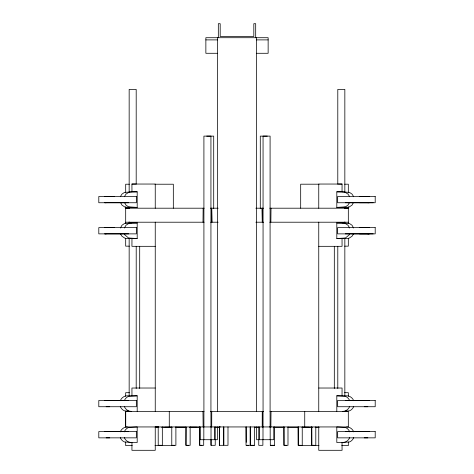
<?xml version="1.0" encoding="UTF-8"?>
<svg xmlns="http://www.w3.org/2000/svg" width="474" height="474" viewBox="0 0 474 474"><rect width="100%" height="100%" fill="white"/><g stroke="black" fill="none" stroke-linecap="round" stroke-linejoin="round"><path stroke-width="0.71" d="M269.925 411.379L348.307 411.379L348.325 426.944L125.693 426.944L125.687 411.379L129.313 411.379M137.193 411.385L137.193 395.814L131.968 395.814L131.932 388.022L155.247 388.022M169.277 426.944L169.277 411.379M318.753 388.022L342.068 388.022L342.032 395.814L336.807 395.814L336.807 411.385M318.753 246.32L342.068 246.32L342.032 238.529L336.807 238.529L336.807 222.958L342.032 222.958M342.032 207.399L336.807 207.399L336.807 191.828L342.032 191.828L342.08 184.048L318.753 184.042L318.753 208.222M131.968 442.515L131.932 450.3L155.247 450.3L155.247 426.855M349.468 233.427L349.202 234.855L345.451 237.984L336.807 238.529M120.443 228.03L121.966 225.239L124.514 223.509L131.695 223.047M353.254 202.884L352.034 205.118L348.858 207.209L342.329 207.363M124.378 228.035L126.001 225.239L129.289 223.141L137.193 222.958L137.193 238.529L131.968 238.529L131.932 246.32L155.247 246.32M349.302 202.878L347.999 205.118L345.451 206.848L336.807 207.399M120.295 196.746L121.966 194.109L124.514 192.373L131.701 191.917M124.324 196.746L126.001 194.109L129.289 192.006L137.193 191.828L137.193 207.399L131.968 207.399M353.705 233.611L352.034 236.248L348.858 238.339L342.317 238.493M137.193 395.814L128.549 396.359A7.785 7.519 90 0 0 124.324 400.731M345.155 411.106L349.486 410.834A7.785 7.519 -90 0 0 353.705 406.461M342.992 442.378L349.486 441.969A7.785 7.519 -90 0 0 353.705 437.597M220.363 426.944L219.332 426.967L219.344 445.317L223.592 445.317L223.592 426.944M211.706 426.944L211.748 411.379M158.198 426.944L158.227 445.317L162.007 445.317M250.402 426.944L250.402 445.317L254.212 445.317M270.293 439.439L270.316 445.317L274.102 445.317M137.193 191.828L131.968 191.828L131.92 184.048L155.247 184.042L155.247 208.222M367.824 202.742L369.276 202.73L359.47 202.736M367.824 233.872L369.276 233.86L359.47 233.866M106.176 400.471L104.724 400.483L128.715 400.471M106.176 431.601L104.724 431.613L128.715 431.601M262.158 208.199L262.306 222.211L262.158 208.199L263.591 208.199M369.24 196.491L359.748 196.491M369.24 227.615L359.748 227.615M131.92 184.048L135.558 184.042M114.252 196.491L104.76 196.491M364.275 196.491L367.824 196.491M114.252 227.615L104.76 227.615M364.275 227.621L367.824 227.615M106.176 406.728L109.725 406.722M202.967 411.379L203.145 426.944M106.176 437.852L109.725 437.852M205.864 39.893L217.59 39.893M256.422 39.893L268.142 39.893M217.59 53.284L205.864 53.284L205.864 37.713L268.142 37.713L268.142 53.284L256.422 53.284M206.682 136.121L213.709 136.121L213.709 208.643M267.312 136.121L260.285 136.121L260.285 208.643M319.008 184.196L300.682 184.196L300.682 208.169M344.663 184.196L348.325 184.196L348.325 192.912M129.349 184.22L125.687 184.22L125.687 192.942M155.004 184.22L173.324 184.22L173.324 208.199M128.715 202.742L104.724 202.73L106.176 202.742M345.285 202.742L373.222 202.742M204.223 208.199L125.693 208.199L129.301 208.199M210.373 208.199L218.159 208.199M255.853 208.199L262.353 208.199M269.753 208.199L348.313 208.199L344.711 208.199M125.687 222.211L204.087 222.211M210.646 222.211L218.141 222.211M255.871 222.211L263.639 222.211M269.777 222.211L348.325 222.211M131.968 222.958L137.193 222.958M128.715 233.872L104.724 233.86L106.176 233.872M345.285 233.872L373.222 233.872M129.349 246.16L125.687 246.16L125.687 238.167M344.663 246.16L348.325 246.16L348.325 238.167M129.349 392.691L125.687 392.691L125.687 396.288M344.663 392.691L348.325 392.691L348.325 396.288M131.695 395.814L127.287 395.814A7.785 7.519 -90 0 0 120.295 400.731M342.305 395.814L346.713 395.814A7.785 7.519 -90 0 1 353.705 400.731M345.285 400.471L369.276 400.483L367.824 400.471M204.087 411.379L131.316 411.385A7.785 7.519 90 0 1 124.324 406.461M210.361 411.379L263.651 411.379M127.962 411.379L131.624 411.379M155.164 426.944L158.482 426.944M269.73 426.944L270.998 426.944M155.436 427.258L158.363 427.252M165.165 427.258L171.665 427.252M175.741 427.258L185.648 427.252M302.371 427.252L308.864 427.258M155.253 427.258L158.843 427.258M161.581 427.258L172.181 427.258M175.279 427.252L185.944 427.252M189.535 427.252L199.69 427.258M215.261 427.258L219.077 427.258M254.953 427.258L258.768 427.258M273.936 427.258L284.447 427.258M287.89 427.258L298.602 427.258M301.825 427.258L312.431 427.258M315.133 427.258L319.085 427.258M345.285 431.601L369.276 431.613L367.824 431.601M215.261 439.712L217.418 439.712L217.418 426.944M258.751 439.712L256.594 439.712L256.594 426.944M158.198 445.317L162.345 445.317L162.321 426.944M250.402 445.317L254.532 445.317L254.526 426.944M270.293 445.317L274.44 445.317M132.282 445.631L125.687 445.631L125.687 442.035M155.004 445.631L173.324 445.631M300.682 445.631L319.008 445.631M341.73 445.631L348.325 445.631L348.325 442.035M338.442 184.042L342.08 184.048M106.176 196.491L109.725 196.491M271.015 208.199L270.867 222.211M202.996 222.211L203.145 208.199M106.176 227.615L109.725 227.621M364.275 406.722L367.824 406.728M125.687 411.379L125.687 426.95M190.086 427.252L196.746 427.258M364.275 437.852L367.824 437.852M271.015 411.379L270.867 426.944M311.809 426.944L311.91 445.293L314.144 445.317M298.253 426.944L298.353 445.293L300.587 445.317M284.009 426.944L284.11 445.293L286.343 445.317M248.494 445.317L246.338 445.317M199.72 426.944L199.815 445.293L202.048 445.317M188.492 445.317L186.335 445.317M174.248 445.317L172.086 445.317M336.807 191.828L344.711 192.006L347.999 194.109L349.676 196.746M131.671 207.363L125.142 207.209L121.966 205.118L120.746 202.884M336.807 222.958L344.711 223.141L347.999 225.239L349.622 228.035M131.683 238.493L125.142 238.339L121.966 236.248L120.295 233.611M342.299 191.917L349.486 192.373L352.034 194.109L353.705 196.746M137.193 207.399L128.549 206.848L126.001 205.118L124.698 202.878M342.305 223.047L349.486 223.509L352.034 225.239L353.557 228.03M137.193 238.529L128.549 237.984L124.798 234.855L124.532 233.427M336.807 395.814L345.451 396.359A7.785 7.519 -90 0 1 349.676 400.731M128.845 411.106L124.514 410.834A7.785 7.519 -90 0 1 120.295 406.461M131.008 442.378L124.514 441.969A7.785 7.519 -90 0 1 120.295 437.597M246.16 426.944L246.243 442.361M342.032 442.515L342.068 450.3L318.753 450.3L318.753 426.855M262.264 426.944L262.306 411.379L262.306 426.944M210.966 439.445L210.971 445.317L215.226 445.317L215.226 426.944M348.325 206.717L348.325 223.639M344.841 192.355L344.841 89.414L337.796 89.414L337.79 184.214M344.835 207.108L344.841 208.637M344.835 221.915L344.841 223.438M344.841 238.197L344.841 395.867M337.796 246.338L337.79 388.467M334.312 246.593L334.312 388.467M318.753 222.14L318.753 411.468M315.797 426.944L315.797 445.317L311.661 445.317L311.661 426.944M304.735 411.379L304.735 426.944M302.24 426.944L302.24 445.317L298.116 445.317L298.116 426.944M287.991 426.944L287.991 445.317L283.867 445.317L283.867 426.944M274.44 426.944L274.416 445.317M273.776 426.944L273.776 439.712L259.397 439.712L259.397 426.944M270.18 426.944L270.18 439.712M270.091 426.944L270.091 136.109L263.058 136.109L263.058 426.944M262.993 426.944L262.993 439.712M262.88 439.439L262.88 445.317L258.757 445.317L258.757 426.944M256.47 37.713L256.47 411.379M255.687 37.713L255.687 23.7L253.821 23.7L253.821 36.468L220.191 36.468L220.191 23.7L218.324 23.7L218.324 37.713M250.142 426.944L250.142 445.317L246.024 445.317L246.024 426.944M227.994 426.944L227.994 445.317L223.876 445.317L223.876 426.944M219.468 426.944L219.468 445.317M217.542 37.713L217.542 411.379M214.615 426.944L214.615 439.712L200.229 439.712L200.229 426.944M211.096 439.439L211.102 445.317M211.019 426.944L211.019 439.712M210.936 426.944L210.936 136.109L203.909 136.109L203.909 426.944M203.826 426.944L203.826 439.712M203.702 439.439L203.702 445.317L199.566 445.317L199.578 426.944M190.145 426.944L190.145 445.317L185.897 445.317L186.021 426.944L186.021 445.317M175.895 426.944L175.895 445.317L171.778 445.317L171.778 426.944M155.247 222.14L155.247 411.468M139.7 246.593L139.7 388.467M136.192 184.214L136.198 89.414L129.159 89.414L129.159 192.302M136.21 246.338L136.192 388.467M129.159 207.108L129.159 208.59M129.159 221.915L129.159 223.39M129.159 238.197L129.159 395.861M125.687 206.741L125.687 223.639M124.324 437.597A7.785 7.519 90 0 0 131.316 442.515L137.193 442.515L137.193 426.944L128.549 427.495A7.785 7.519 90 0 0 124.324 431.867M120.295 431.867A7.785 7.519 -90 0 1 127.287 426.944M349.676 406.461A7.785 7.519 -90 0 1 342.684 411.385M349.676 431.867A7.785 7.519 -90 0 0 345.451 427.495L336.807 426.944L336.807 442.515L342.684 442.515A7.785 7.519 -90 0 0 349.676 437.597M346.713 426.944A7.785 7.519 -90 0 1 353.705 431.867M211.884 222.211L211.706 208.199L211.884 222.211M136.34 196.491L98.799 196.491L98.799 202.742L136.34 202.742L136.34 196.491M375.201 196.491L337.66 196.491L337.66 202.742L375.201 202.742L375.201 196.491M136.34 227.615L98.799 227.615L98.799 233.872L136.34 233.872L136.34 227.615M375.201 227.615L337.66 227.615L337.66 233.872L375.201 233.872L375.201 227.615M136.34 400.471L98.799 400.471L98.799 406.728L136.34 406.728L136.34 400.471M375.201 400.471L337.66 400.471L337.66 406.728L375.201 406.728L375.201 400.471M136.34 431.601L98.799 431.601L98.799 437.852L136.34 437.852L136.34 431.601M375.201 431.601L337.66 431.601L337.66 437.852L375.201 437.852L375.201 431.601"/></g></svg>
